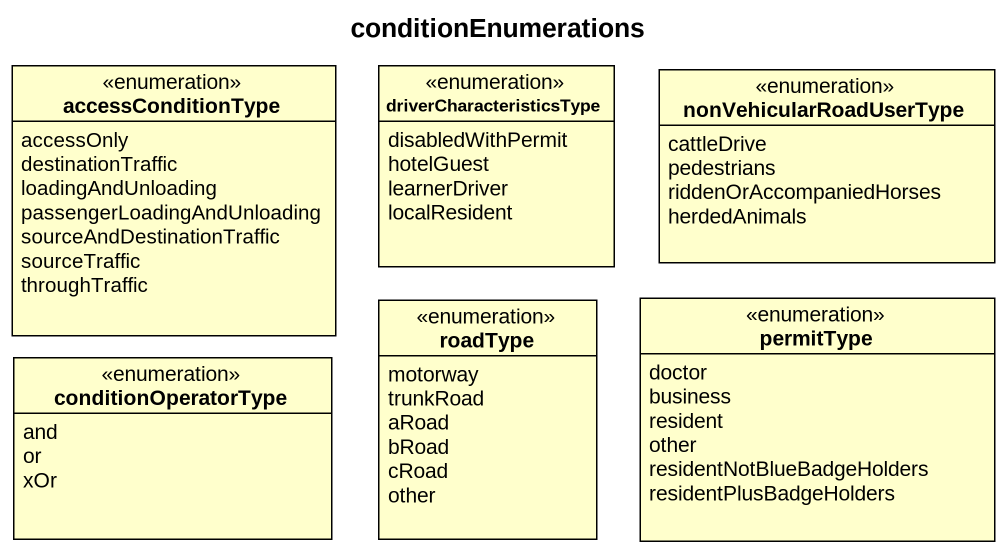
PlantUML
@startuml
title conditionEnumerations
hide circle
hide empty members
enum accessConditionType {
  accessOnly
  destinationTraffic
  loadingAndUnloading
  passengerLoadingAndUnloading
  sourceAndDestinationTraffic
  sourceTraffic
  throughTraffic
}
enum driverCharacteristicsType {
  disabledWithPermit
  hotelGuest
  learnerDriver
  localResident
}
enum nonVehicularRoadUserType {
  cattleDrive
  pedestrians
  riddenOrAccompaniedHorses
  herdedAnimals
}
enum roadType {
  motorway
  trunkRoad
  aRoad
  bRoad
  cRoad
  other
}
enum permitType {
  doctor
  business
  resident
  other
  residentNotBlueBadgeHolders
  residentPlusBadgeHolders
}
enum conditionOperatorType {
  and
  or
  xOr
}
@enduml
